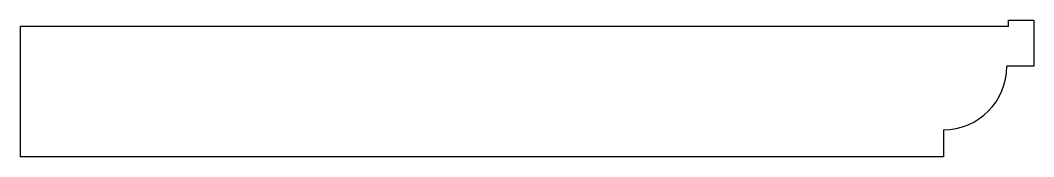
# Model space of a CAD drawing. Header units: millimetres. Extents: x 0 to 640, y 0 to 86.
import ezdxf

# ---------------------------------------------------------------- set-up
doc = ezdxf.new("R2010")
doc.units = ezdxf.units.MM

msp = doc.modelspace()

# ---------------------------------------------------------------- linework, layer by layer
at = {"color": 7, "linetype": 'Continuous', "lineweight": 25}
for p, q in [((624.5, 82), (624.5, 86)), ((624.5, 86), (640.5, 86)), ((640.5, 86), (640.5, 57)), ((0, 82), (0, 0)), ((624.5, 82), (0, 82)), ((640.5, 57), (623.5, 57)), ((583.5, 17), (583.5, 0)), ((583.5, 0), (0, 0))]:
    msp.add_line(p, q, dxfattribs=at)
msp.add_arc((583.5, 57), 40, 270, 0, dxfattribs=at)

doc.saveas('drawing.dxf')
